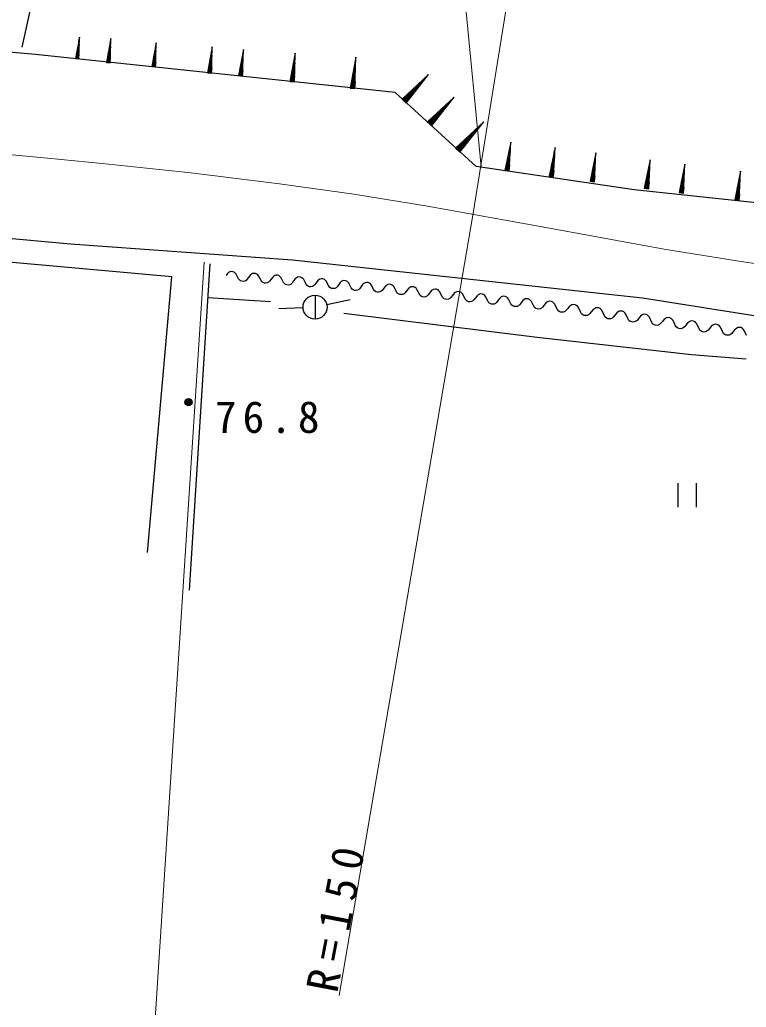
# Model space of a CAD drawing. Units: millimetres, scale not verified. Extents: x 40000 to 680000, y 20000 to 380000.
# Drawn here: x 357544 to 387730, y 236553 to 277593 of the extents above; entities that cross this region are included whole.
import ezdxf

# ---------------------------------------------------------------- set-up
doc = ezdxf.new("R2010")
doc.units = ezdxf.units.MM
doc.header["$LTSCALE"] = 1000
doc.linetypes.add('CHAIN', pattern=[18.5, 12, -1.5, 3.5, -1.5])
for name, color, linetype, lineweight in [('M-BGD', 7, 'Continuous', 25), ('M-BMK', 2, 'CHAIN', 13), ('M-BMK-HTXT', 7, 'Continuous', 13), ('M-STR-HTXT', 7, 'Continuous', 13)]:
    doc.layers.add(name, color=color, linetype=linetype, lineweight=lineweight)
doc.styles.add('ＭＳ ゴシック', font='')
doc.styles.get('ＭＳ ゴシック').set_extended_font_data('MS Gothic')

msp = doc.modelspace()

# ---------------------------------------------------------------- linework, layer by layer
at = {"layer": 'M-BGD'}
for p, q in [((357650, 276452), (360004, 287141)), ((358199, 276152), (343342, 277455)), ((360021, 276876), (359857, 275989)), ((359928, 275997), (360012, 276789)), ((359996, 275974), (360021, 276876)), ((361325, 276808), (361143, 275822)), ((361222, 275831), (361315, 276711)), ((361297, 275805), (361325, 276808)), ((363215, 276636), (363033, 275650)), ((363187, 275633), (363215, 276636)), ((359897, 276000), (359937, 276378)), ((359973, 276587), (359911, 275999)), ((360008, 276584), (359946, 275995)), ((359964, 275993), (360004, 276371)), ((361187, 275835), (361232, 276255)), ((361271, 276487), (361202, 275833)), ((361311, 276483), (361242, 275829)), ((361262, 275827), (361306, 276247)), ((363161, 276315), (363092, 275661)), ((363112, 275659), (363204, 276539)), ((363201, 276311), (363132, 275657)), ((365545, 276474), (365345, 275389)), ((365432, 275399), (365534, 276368)), ((365515, 275371), (365545, 276474)), ((366836, 276357), (366635, 275272)), ((366722, 275282), (366824, 276250)), ((366805, 275254), (366836, 276357)), ((368990, 276211), (368772, 275027)), ((368956, 275008), (368990, 276211)), ((373148, 274575), (358199, 276152)), ((359857, 275989), (359996, 275974)), ((359895, 276177), (359877, 276002)), ((360001, 276166), (359982, 275991)), ((361143, 275822), (361297, 275805)), ((361185, 276031), (361165, 275837)), ((361302, 276019), (361282, 275825)), ((363075, 275859), (363054, 275665)), ((363077, 275663), (363121, 276083)), ((363151, 275655), (363196, 276075)), ((363192, 275847), (363171, 275653)), ((365393, 275403), (365442, 275866)), ((365486, 276121), (365410, 275402)), ((365530, 276116), (365454, 275397)), ((365476, 275395), (365524, 275857)), ((366776, 276004), (366700, 275284)), ((366820, 275999), (366744, 275280)), ((368925, 275826), (368842, 275041)), ((368866, 275039), (368978, 276095)), ((368973, 275821), (368890, 275036)), ((371505, 276032), (371268, 274750)), ((371371, 274762), (371491, 275906)), ((371469, 274729), (371505, 276032)), ((363033, 275650), (363187, 275633)), ((365345, 275389), (365515, 275371)), ((365391, 275619), (365369, 275406)), ((365520, 275606), (365497, 275392)), ((366682, 275502), (366659, 275289)), ((366684, 275286), (366733, 275748)), ((366766, 275277), (366815, 275740)), ((366810, 275488), (366788, 275275)), ((368824, 275043), (368878, 275547)), ((368914, 275033), (368967, 275538)), ((371435, 275615), (371345, 274765)), ((371486, 275610), (371397, 274760)), ((366635, 275272), (366805, 275254)), ((368772, 275027), (368956, 275008)), ((368822, 275278), (368798, 275046)), ((368962, 275264), (368938, 275031)), ((371323, 275022), (371296, 274770)), ((371326, 274767), (371383, 275313)), ((371422, 274757), (371480, 275303)), ((371475, 275006), (371448, 274754)), ((374532, 275316), (373431, 274289)), ((374180, 274977), (373513, 274250)), ((373535, 274230), (374433, 275208)), ((373603, 274132), (374532, 275316)), ((371268, 274750), (371469, 274729)), ((376508, 271489), (373148, 274575)), ((373496, 274266), (373925, 274732)), ((374224, 274936), (373557, 274210)), ((373579, 274190), (374008, 274656)), ((373431, 274289), (373603, 274132)), ((373669, 274504), (373471, 274288)), ((373799, 274385), (373601, 274169)), ((375593, 274376), (374492, 273350)), ((374596, 273291), (375494, 274268)), ((374664, 273193), (375593, 274376)), ((374557, 273326), (374986, 273793)), ((375241, 274037), (374574, 273311)), ((375285, 273997), (374618, 273270)), ((374492, 273350), (374664, 273193)), ((374730, 273564), (374532, 273349)), ((374640, 273250), (375069, 273717)), ((374860, 273445), (374662, 273230)), ((376827, 273349), (375654, 272254)), ((375836, 272087), (376827, 273349)), ((376452, 272988), (375741, 272213)), ((375764, 272191), (376722, 273234)), ((376499, 272944), (375788, 272170)), ((375723, 272229), (376180, 272727)), ((375811, 272148), (376268, 272646)), ((377945, 272511), (377700, 271333)), ((377884, 271309), (377945, 272511)), ((375654, 272254), (375836, 272087)), ((375907, 272483), (375696, 272253)), ((376046, 272356), (375835, 272126)), ((377871, 272127), (377771, 271345)), ((377795, 271342), (377930, 272395)), ((377919, 272121), (377818, 271339)), ((379784, 272277), (379539, 271098)), ((379634, 271107), (379769, 272161)), ((379723, 271075), (379784, 272277)), ((377753, 271347), (377818, 271850)), ((377842, 271336), (377907, 271839)), ((379710, 271893), (379610, 271110)), ((379758, 271887), (379657, 271104)), ((381485, 272060), (381240, 270882)), ((381335, 270891), (381470, 271944)), ((381424, 270858), (381485, 272060)), ((383739, 271773), (383494, 270594)), ((383679, 270570), (383739, 271773)), ((383068, 270529), (376508, 271489)), ((377700, 271333), (377884, 271309)), ((377756, 271583), (377726, 271351)), ((377896, 271565), (377866, 271333)), ((379595, 271348), (379565, 271116)), ((379592, 271113), (379656, 271616)), ((379681, 271101), (379746, 271604)), ((379735, 271330), (379705, 271098)), ((381293, 270896), (381358, 271399)), ((381411, 271676), (381311, 270894)), ((381459, 271670), (381358, 270887)), ((381382, 270884), (381447, 271387)), ((383666, 271389), (383565, 270606)), ((383589, 270603), (383724, 271656)), ((383713, 271383), (383613, 270600)), ((385183, 271589), (384938, 270410)), ((385033, 270419), (385168, 271472)), ((385122, 270386), (385183, 271589)), ((387496, 271294), (387251, 270115)), ((387436, 270091), (387496, 271294)), ((379539, 271098), (379723, 271075)), ((381240, 270882), (381424, 270858)), ((381296, 271131), (381266, 270899)), ((381436, 271113), (381406, 270881)), ((383548, 270608), (383612, 271111)), ((383637, 270597), (383701, 271100)), ((384991, 270424), (385056, 270927)), ((385109, 271205), (385009, 270422)), ((385157, 271199), (385057, 270416)), ((385080, 270413), (385145, 270916)), ((387423, 270910), (387322, 270127)), ((387346, 270124), (387481, 271177)), ((387470, 270904), (387370, 270121)), ((390748, 269706), (383068, 270529)), ((383494, 270594), (383679, 270570)), ((383551, 270844), (383521, 270612)), ((383690, 270826), (383661, 270594)), ((384994, 270660), (384964, 270428)), ((385134, 270642), (385104, 270410)), ((387304, 270129), (387369, 270632)), ((387394, 270118), (387458, 270621)), ((384938, 270410), (385122, 270386)), ((387251, 270115), (387436, 270091)), ((387307, 270365), (387278, 270133)), ((387447, 270347), (387417, 270115)), ((363864, 266913), (340659, 268972)), ((359659, 268267), (350362, 269098)), ((368874, 267603), (359659, 268267)), ((383414, 266026), (368874, 267603)), ((365445, 267453), (364577, 253891)), ((362848, 255455), (363864, 266913)), ((366181, 267050), (366115, 266961)), ((366222, 267085), (366181, 267050)), ((366271, 267116), (366222, 267085)), ((366331, 267128), (366271, 267116)), ((366397, 267123), (366331, 267128)), ((366456, 267099), (366397, 267123)), ((366493, 267065), (366456, 267099)), ((366532, 267022), (366493, 267065)), ((366634, 266826), (366532, 267022)), ((366671, 266778), (366634, 266826)), ((366720, 266743), (366671, 266778)), ((366986, 266797), (366945, 266758)), ((367052, 266886), (366986, 266797)), ((367118, 266975), (367052, 266886)), ((367158, 267010), (367118, 266975)), ((367208, 267041), (367158, 267010)), ((367268, 267053), (367208, 267041)), ((367333, 267048), (367268, 267053)), ((367393, 267024), (367333, 267048)), ((367430, 266990), (367393, 267024)), ((367469, 266947), (367430, 266990)), ((367571, 266750), (367469, 266947)), ((367988, 266811), (367922, 266722)), ((368054, 266900), (367988, 266811)), ((368095, 266935), (368054, 266900)), ((368144, 266966), (368095, 266935)), ((368204, 266978), (368144, 266966)), ((368270, 266972), (368204, 266978)), ((368329, 266949), (368270, 266972)), ((368366, 266915), (368329, 266949)), ((368405, 266872), (368366, 266915)), ((368507, 266675), (368405, 266872)), ((368991, 266825), (368925, 266736)), ((369031, 266859), (368991, 266825)), ((369081, 266891), (369031, 266859)), ((369141, 266903), (369081, 266891)), ((369206, 266897), (369141, 266903)), ((369266, 266874), (369206, 266897)), ((369303, 266840), (369266, 266874)), ((369342, 266797), (369303, 266840)), ((369444, 266600), (369342, 266797)), ((369968, 266784), (369927, 266750)), ((370017, 266816), (369968, 266784)), ((370077, 266827), (370017, 266816)), ((370143, 266822), (370077, 266827)), ((370202, 266799), (370143, 266822)), ((370239, 266765), (370202, 266799)), ((370278, 266722), (370239, 266765)), ((366772, 266723), (366720, 266743)), ((366831, 266718), (366772, 266723)), ((366893, 266729), (366831, 266718)), ((366945, 266758), (366893, 266729)), ((367607, 266703), (367571, 266750)), ((367656, 266668), (367607, 266703)), ((367709, 266647), (367656, 266668)), ((367767, 266643), (367709, 266647)), ((367829, 266654), (367767, 266643)), ((367881, 266683), (367829, 266654)), ((367922, 266722), (367881, 266683)), ((368544, 266628), (368507, 266675)), ((368593, 266593), (368544, 266628)), ((368645, 266572), (368593, 266593)), ((368704, 266568), (368645, 266572)), ((368766, 266579), (368704, 266568)), ((368818, 266608), (368766, 266579)), ((368859, 266647), (368818, 266608)), ((368925, 266736), (368859, 266647)), ((369480, 266552), (369444, 266600)), ((369529, 266518), (369480, 266552)), ((369582, 266497), (369529, 266518)), ((369640, 266492), (369582, 266497)), ((369702, 266504), (369640, 266492)), ((369754, 266533), (369702, 266504)), ((369795, 266572), (369754, 266533)), ((369861, 266661), (369795, 266572)), ((369927, 266750), (369861, 266661)), ((370380, 266525), (370278, 266722)), ((370417, 266477), (370380, 266525)), ((370466, 266443), (370417, 266477)), ((370518, 266422), (370466, 266443)), ((370577, 266417), (370518, 266422)), ((370639, 266429), (370577, 266417)), ((370691, 266458), (370639, 266429)), ((370732, 266497), (370691, 266458)), ((370798, 266586), (370732, 266497)), ((370864, 266675), (370798, 266586)), ((370904, 266709), (370864, 266675)), ((370954, 266741), (370904, 266709)), ((371014, 266752), (370954, 266741)), ((371079, 266747), (371014, 266752)), ((371139, 266723), (371079, 266747)), ((371176, 266690), (371139, 266723)), ((371215, 266647), (371176, 266690)), ((371317, 266450), (371215, 266647)), ((371353, 266402), (371317, 266450)), ((371402, 266368), (371353, 266402)), ((371455, 266347), (371402, 266368)), ((371576, 266354), (371513, 266342)), ((371627, 266383), (371576, 266354)), ((371668, 266422), (371627, 266383)), ((371734, 266511), (371668, 266422)), ((371800, 266600), (371734, 266511)), ((371841, 266634), (371800, 266600)), ((371890, 266665), (371841, 266634)), ((371950, 266677), (371890, 266665)), ((372016, 266672), (371950, 266677)), ((372075, 266648), (372016, 266672)), ((372113, 266615), (372075, 266648)), ((372151, 266571), (372113, 266615)), ((372254, 266375), (372151, 266571)), ((372290, 266327), (372254, 266375)), ((372671, 266436), (372605, 266347)), ((372740, 266524), (372671, 266436)), ((372782, 266558), (372740, 266524)), ((372834, 266589), (372782, 266558)), ((372895, 266600), (372834, 266589)), ((372961, 266593), (372895, 266600)), ((373021, 266567), (372961, 266593)), ((373059, 266532), (373021, 266567)), ((373097, 266487), (373059, 266532)), ((373196, 266284), (373097, 266487)), ((373692, 266424), (373622, 266335)), ((373734, 266458), (373692, 266424)), ((373785, 266489), (373734, 266458)), ((373846, 266499), (373785, 266489)), ((373913, 266492), (373846, 266499)), ((373973, 266467), (373913, 266492)), ((374010, 266432), (373973, 266467)), ((374049, 266387), (374010, 266432)), ((374148, 266184), (374049, 266387)), ((374685, 266358), (374643, 266324)), ((374737, 266389), (374685, 266358)), ((374798, 266399), (374737, 266389)), ((374865, 266392), (374798, 266399)), ((374924, 266367), (374865, 266392)), ((374962, 266331), (374924, 266367)), ((367968, 265876), (365366, 266034)), ((369813, 266146), (369813, 265151)), ((370302, 265753), (371279, 265962)), ((371513, 266342), (371455, 266347)), ((372339, 266292), (372290, 266327)), ((372391, 266272), (372339, 266292)), ((372450, 266267), (372391, 266272)), ((372512, 266279), (372450, 266267)), ((372564, 266307), (372512, 266279)), ((372605, 266347), (372564, 266307)), ((373232, 266235), (373196, 266284)), ((373281, 266198), (373232, 266235)), ((373334, 266176), (373281, 266198)), ((373393, 266169), (373334, 266176)), ((373457, 266180), (373393, 266169)), ((373510, 266208), (373457, 266180)), ((373553, 266246), (373510, 266208)), ((373622, 266335), (373553, 266246)), ((374183, 266134), (374148, 266184)), ((374232, 266098), (374183, 266134)), ((374285, 266076), (374232, 266098)), ((374345, 266069), (374285, 266076)), ((374408, 266079), (374345, 266069)), ((374462, 266107), (374408, 266079)), ((374504, 266146), (374462, 266107)), ((374574, 266235), (374504, 266146)), ((374643, 266324), (374574, 266235)), ((375000, 266287), (374962, 266331)), ((375099, 266084), (375000, 266287)), ((375135, 266034), (375099, 266084)), ((375184, 265998), (375135, 266034)), ((375237, 265975), (375184, 265998)), ((375296, 265969), (375237, 265975)), ((375360, 265979), (375296, 265969)), ((375413, 266007), (375360, 265979)), ((375456, 266046), (375413, 266007)), ((375525, 266135), (375456, 266046)), ((375595, 266224), (375525, 266135)), ((375637, 266258), (375595, 266224)), ((375688, 266289), (375637, 266258)), ((375750, 266299), (375688, 266289)), ((375816, 266292), (375750, 266299)), ((375876, 266267), (375816, 266292)), ((375913, 266231), (375876, 266267)), ((375952, 266186), (375913, 266231)), ((376051, 265984), (375952, 266186)), ((376086, 265934), (376051, 265984)), ((376407, 265946), (376365, 265907)), ((376477, 266035), (376407, 265946)), ((376546, 266124), (376477, 266035)), ((376588, 266158), (376546, 266124)), ((376640, 266189), (376588, 266158)), ((376701, 266199), (376640, 266189)), ((376768, 266192), (376701, 266199)), ((376828, 266166), (376768, 266192)), ((376865, 266131), (376828, 266166)), ((376903, 266086), (376865, 266131)), ((377002, 265883), (376903, 266086)), ((377498, 266024), (377428, 265935)), ((377540, 266058), (377498, 266024)), ((377591, 266088), (377540, 266058)), ((377653, 266099), (377591, 266088)), ((377719, 266092), (377653, 266099)), ((377779, 266066), (377719, 266092)), ((377816, 266031), (377779, 266066)), ((377855, 265986), (377816, 266031)), ((377954, 265783), (377855, 265986)), ((378492, 265958), (378450, 265923)), ((378543, 265988), (378492, 265958)), ((378604, 265999), (378543, 265988)), ((378671, 265992), (378604, 265999)), ((378731, 265966), (378671, 265992)), ((378768, 265931), (378731, 265966)), ((390720, 264864), (383414, 266026)), ((369313, 265624), (368314, 265577)), ((376135, 265898), (376086, 265934)), ((376188, 265875), (376135, 265898)), ((376248, 265869), (376188, 265875)), ((376311, 265879), (376248, 265869)), ((376365, 265907), (376311, 265879)), ((377038, 265834), (377002, 265883)), ((377087, 265798), (377038, 265834)), ((377140, 265775), (377087, 265798)), ((377199, 265769), (377140, 265775)), ((377263, 265779), (377199, 265769)), ((377316, 265807), (377263, 265779)), ((377359, 265846), (377316, 265807)), ((377428, 265935), (377359, 265846)), ((377989, 265734), (377954, 265783)), ((378038, 265697), (377989, 265734)), ((378091, 265675), (378038, 265697)), ((378151, 265669), (378091, 265675)), ((378215, 265679), (378151, 265669)), ((378268, 265707), (378215, 265679)), ((378311, 265746), (378268, 265707)), ((378380, 265835), (378311, 265746)), ((378450, 265923), (378380, 265835)), ((378806, 265886), (378768, 265931)), ((378905, 265683), (378806, 265886)), ((378941, 265634), (378905, 265683)), ((378990, 265597), (378941, 265634)), ((379043, 265575), (378990, 265597)), ((379102, 265569), (379043, 265575)), ((379166, 265579), (379102, 265569)), ((379220, 265607), (379166, 265579)), ((379262, 265646), (379220, 265607)), ((379332, 265734), (379262, 265646)), ((379407, 265824), (379332, 265734)), ((379451, 265858), (379407, 265824)), ((379506, 265888), (379451, 265858)), ((379570, 265897), (379506, 265888)), ((379638, 265887), (379570, 265897)), ((379700, 265859), (379638, 265887)), ((379737, 265821), (379700, 265859)), ((379776, 265773), (379737, 265821)), ((379871, 265559), (379776, 265773)), ((379907, 265507), (379871, 265559)), ((380315, 265598), (380240, 265508)), ((380390, 265688), (380315, 265598)), ((380435, 265722), (380390, 265688)), ((380489, 265752), (380435, 265722)), ((380553, 265761), (380489, 265752)), ((380622, 265751), (380553, 265761)), ((380683, 265722), (380622, 265751)), ((380721, 265685), (380683, 265722)), ((380759, 265637), (380721, 265685)), ((380855, 265423), (380759, 265637)), ((381374, 265552), (381299, 265462)), ((381419, 265585), (381374, 265552)), ((381473, 265616), (381419, 265585)), ((381537, 265624), (381473, 265616)), ((381606, 265615), (381537, 265624)), ((381667, 265586), (381606, 265615)), ((381704, 265548), (381667, 265586)), ((381743, 265500), (381704, 265548)), ((371011, 265395), (379049, 264402)), ((379956, 265467), (379907, 265507)), ((380010, 265442), (379956, 265467)), ((380072, 265434), (380010, 265442)), ((380138, 265442), (380072, 265434)), ((380195, 265469), (380138, 265442)), ((380240, 265508), (380195, 265469)), ((380890, 265371), (380855, 265423)), ((380940, 265331), (380890, 265371)), ((380994, 265306), (380940, 265331)), ((381055, 265297), (380994, 265306)), ((381122, 265306), (381055, 265297)), ((381178, 265333), (381122, 265306)), ((381224, 265372), (381178, 265333)), ((381299, 265462), (381224, 265372)), ((381838, 265287), (381743, 265500)), ((381874, 265234), (381838, 265287)), ((381923, 265195), (381874, 265234)), ((381977, 265170), (381923, 265195)), ((382039, 265161), (381977, 265170)), ((382105, 265170), (382039, 265161)), ((382162, 265197), (382105, 265170)), ((382207, 265236), (382162, 265197)), ((382282, 265325), (382207, 265236)), ((382357, 265415), (382282, 265325)), ((382402, 265449), (382357, 265415)), ((382456, 265479), (382402, 265449)), ((382520, 265488), (382456, 265479)), ((382589, 265478), (382520, 265488)), ((382650, 265450), (382589, 265478)), ((382688, 265412), (382650, 265450)), ((382726, 265364), (382688, 265412)), ((382822, 265150), (382726, 265364)), ((382857, 265098), (382822, 265150)), ((383266, 265189), (383191, 265099)), ((383341, 265279), (383266, 265189)), ((383386, 265313), (383341, 265279)), ((383440, 265343), (383386, 265313)), ((383504, 265352), (383440, 265343)), ((383573, 265342), (383504, 265352)), ((383634, 265313), (383573, 265342)), ((383671, 265276), (383634, 265313)), ((383710, 265228), (383671, 265276)), ((383805, 265014), (383710, 265228)), ((384324, 265143), (384249, 265053)), ((384369, 265176), (384324, 265143)), ((384423, 265207), (384369, 265176)), ((384487, 265215), (384423, 265207)), ((384556, 265206), (384487, 265215)), ((384617, 265177), (384556, 265206)), ((384655, 265139), (384617, 265177)), ((384693, 265091), (384655, 265139)), ((382907, 265058), (382857, 265098)), ((382961, 265033), (382907, 265058)), ((383022, 265025), (382961, 265033)), ((383089, 265033), (383022, 265025)), ((383145, 265060), (383089, 265033)), ((383191, 265099), (383145, 265060)), ((383841, 264962), (383805, 265014)), ((383890, 264922), (383841, 264962)), ((383945, 264897), (383890, 264922)), ((384006, 264888), (383945, 264897)), ((384072, 264897), (384006, 264888)), ((384129, 264924), (384072, 264897)), ((384174, 264963), (384129, 264924)), ((384249, 265053), (384174, 264963)), ((384789, 264878), (384693, 265091)), ((384824, 264825), (384789, 264878)), ((384874, 264786), (384824, 264825)), ((384928, 264761), (384874, 264786)), ((384990, 264752), (384928, 264761)), ((385056, 264761), (384990, 264752)), ((385112, 264788), (385056, 264761)), ((385158, 264827), (385112, 264788)), ((385233, 264916), (385158, 264827)), ((385308, 265006), (385233, 264916)), ((385353, 265040), (385308, 265006)), ((385407, 265070), (385353, 265040)), ((385471, 265079), (385407, 265070)), ((385540, 265069), (385471, 265079)), ((385601, 265041), (385540, 265069)), ((385638, 265003), (385601, 265041)), ((385677, 264955), (385638, 265003)), ((385772, 264741), (385677, 264955)), ((385808, 264689), (385772, 264741)), ((386216, 264780), (386141, 264690)), ((386291, 264870), (386216, 264780)), ((386336, 264904), (386291, 264870)), ((386391, 264934), (386336, 264904)), ((386454, 264943), (386391, 264934)), ((386523, 264933), (386454, 264943)), ((386584, 264904), (386523, 264933)), ((386622, 264867), (386584, 264904)), ((386660, 264819), (386622, 264867)), ((386756, 264605), (386660, 264819)), ((387275, 264734), (387200, 264644)), ((387320, 264767), (387275, 264734)), ((387374, 264798), (387320, 264767)), ((387438, 264806), (387374, 264798)), ((387507, 264797), (387438, 264806)), ((387568, 264768), (387507, 264797)), ((387605, 264730), (387568, 264768)), ((387644, 264682), (387605, 264730)), ((379049, 264402), (385462, 263679)), ((385857, 264649), (385808, 264689)), ((385912, 264624), (385857, 264649)), ((385973, 264616), (385912, 264624)), ((386039, 264624), (385973, 264616)), ((386096, 264651), (386039, 264624)), ((386141, 264690), (386096, 264651)), ((386791, 264553), (386756, 264605)), ((386841, 264513), (386791, 264553)), ((386895, 264488), (386841, 264513)), ((386957, 264479), (386895, 264488)), ((387023, 264488), (386957, 264479)), ((387079, 264515), (387023, 264488)), ((387125, 264554), (387079, 264515)), ((387200, 264644), (387125, 264554)), ((387740, 264469), (387644, 264682)), ((385462, 263679), (387720, 263498)), ((384894, 258339), (384894, 257339)), ((385661, 257339), (385661, 258339))]:
    msp.add_line(p, q, dxfattribs=at)
for centre, radius in [((369813, 265648), 498), ((364554, 261703), 150), ((364554, 261703), 131), ((364554, 261703), 112), ((364554, 261703), 93.8), ((364554, 261703), 75), ((364554, 261703), 56.3), ((364554, 261702), 37.5), ((364554, 261703), 18.8)]:
    msp.add_circle(centre, radius, dxfattribs=at)
at = {"layer": 'M-BMK'}
for p, q in [((358699, 271844), (356421, 272061)), ((358699, 271844), (356421, 272061)), ((358699, 271844), (356421, 272061)), ((360967, 271621), (358699, 271844)), ((360967, 271621), (358699, 271844)), ((360967, 271621), (358699, 271844)), ((364654, 271229), (360967, 271621)), ((364654, 271229), (360967, 271621)), ((364654, 271229), (360967, 271621)), ((368335, 270777), (364654, 271229)), ((368335, 270777), (364654, 271229)), ((368335, 270777), (364654, 271229)), ((371423, 270340), (368335, 270777)), ((371423, 270340), (368335, 270777)), ((371423, 270340), (368335, 270777)), ((374492, 269844), (371423, 270340)), ((374492, 269844), (371423, 270340)), ((374492, 269844), (371423, 270340)), ((379409, 268955), (374492, 269844)), ((379409, 268955), (374492, 269844)), ((384316, 268064), (379409, 268955)), ((384316, 268064), (379409, 268955)), ((387423, 267556), (384316, 268064)), ((387423, 267556), (384316, 268064)), ((390539, 267108), (387423, 267556)), ((390539, 267108), (387423, 267556))]:
    msp.add_line(p, q, dxfattribs=at)
at = {"layer": 'M-BMK-HTXT'}
msp.add_line((375141, 287834), (376713, 271479), dxfattribs=at)
at = {"layer": 'M-STR-HTXT'}
for p, q in [((376376, 269468), (381160, 299228)), ((370822, 237037), (376376, 269468)), ((365207, 267525), (362921, 232141))]:
    msp.add_line(p, q, dxfattribs=at)

# ---------------------------------------------------------------- texts
at = {"layer": 'M-BGD', "insert": (365654, 260403), "char_height": 1320, "attachment_point": 7, "style": 'ＭＳ ゴシック'}
msp.add_mtext('\\T1.28;76.8', dxfattribs=at)
at = {"layer": 'M-STR-HTXT', "insert": (370752, 237099), "char_height": 1320, "attachment_point": 7, "rotation": 79.1, "style": 'ＭＳ ゴシック'}
msp.add_mtext('\\T1.44;R=150', dxfattribs=at)

doc.saveas('drawing.dxf')
